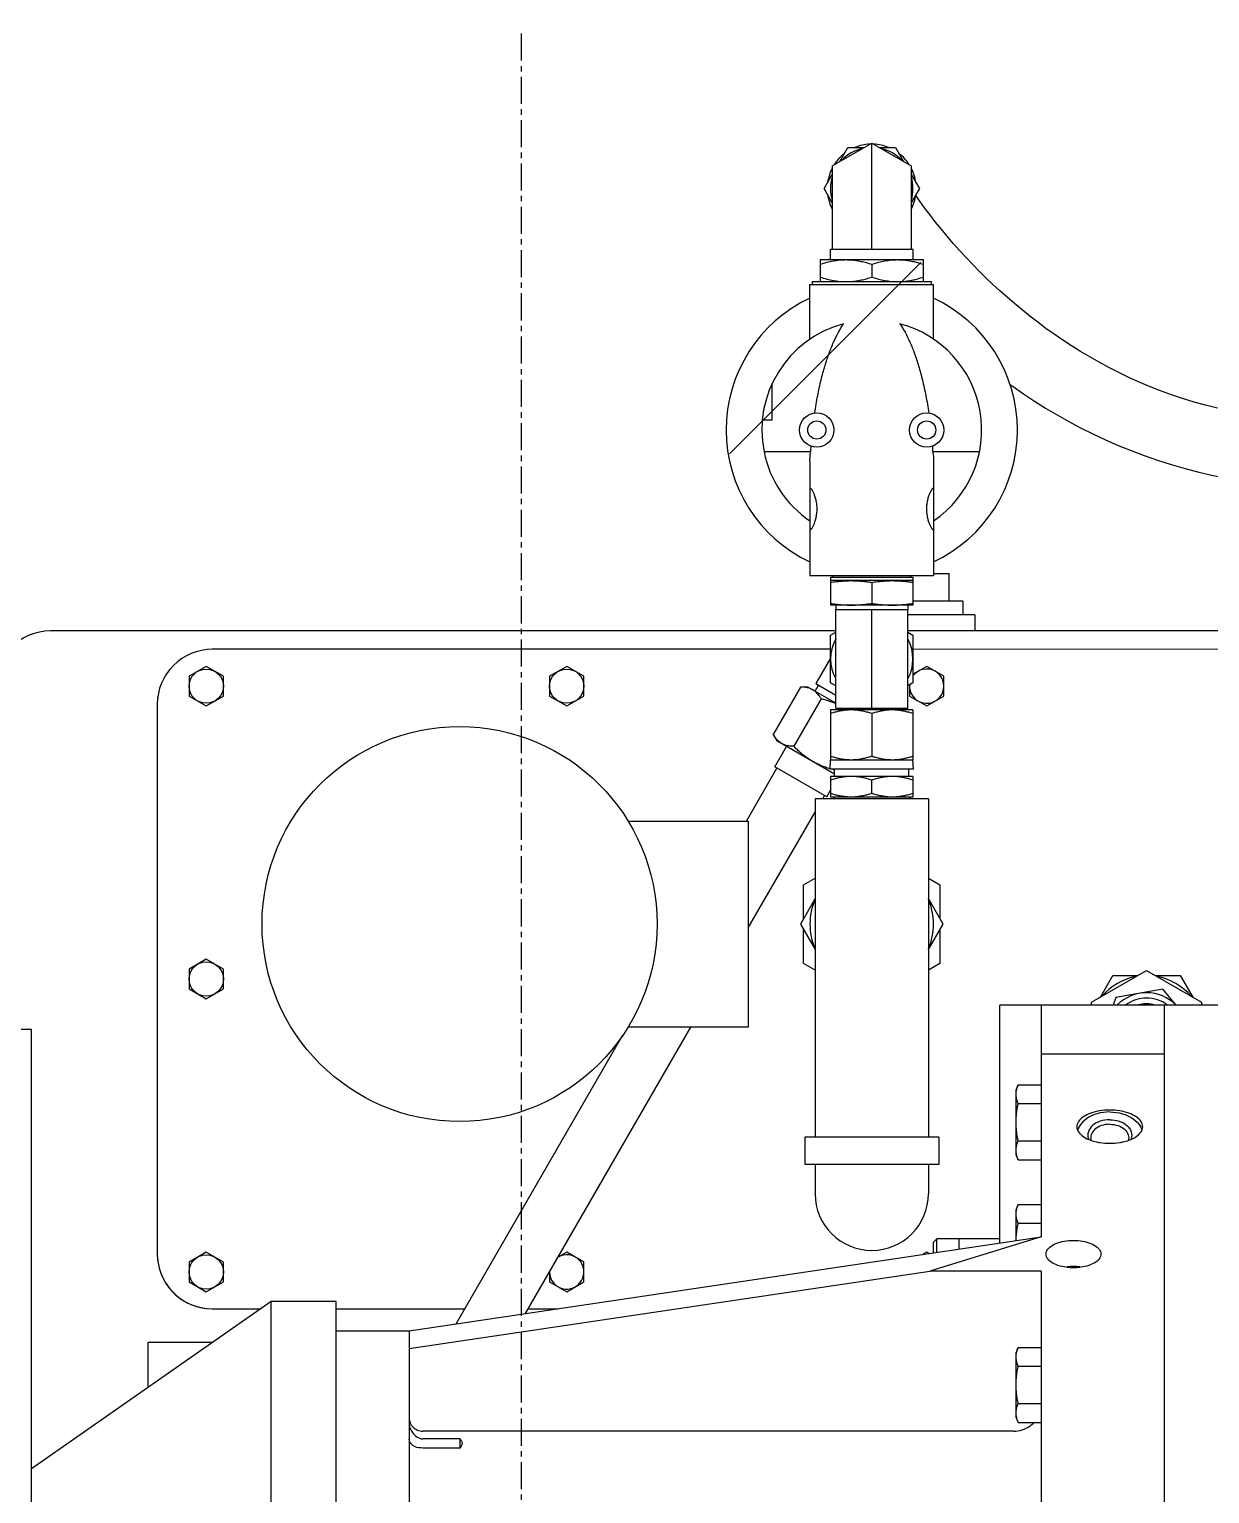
# Model space of a CAD drawing. Extents: x 0 to 160756, y 0 to 229247.
# Drawn here: x 95025 to 95570, y 88817 to 89494 of the extents above; entities that cross this region are included whole.
import ezdxf

# ---------------------------------------------------------------- set-up
doc = ezdxf.new("R2010")
doc.units = 0
doc.header["$LTSCALE"] = 10
doc.linetypes.add('XCM7Q30CDA-200K$0$xCUP-L40-M03-HVAC-EQ$0$xCUP-L40-M03-HVAC-EQ$0$XCUP-L40-HVAC-EQ$0$CENTER', pattern=[2, 1.25, -0.25, 0.25, -0.25])
doc.layers.add('XCM7Q30CDA-200K$0$xCUP-L40-M03-HVAC-EQ$0$xCUP-L40-M03-HVAC-EQ$0$XCUP-L40-HVAC-EQ$0$XCUP-L40-HVAC-機房EQ$0$U-CDA-EQ', color=3, linetype='Continuous', lineweight=25)

# ---------------------------------------------------------------- blocks, each defined once
blk = doc.blocks.new('XCM7Q30CDA-200K$0$xCUP-L40-M03-HVAC-EQ$0$xCUP-L40-M03-HVAC-EQ$0$XCUP-L40-HVAC-EQ$0$C700')
at = {"linetype": 'Continuous'}
for p, q in [((525.54, 353.13), (525.54, 378.52)), ((-525.54, 353.13), (525.54, 353.13)), ((399.87, 242.43), (322.43, 353.13)), ((709.59, -18.29), (709.59, 344.48)), ((360.05, 299.36), (380.83, 299.36)), ((380.83, 269.65), (380.83, 299.36)), ((675.74, 295.1), (421.85, 295.1)), ((408.88, 280.43), (404.3, 272.5)), ((418.04, 280.43), (408.88, 280.43)), ((422.61, 272.5), (418.04, 280.43)), ((544.2, 280.43), (539.62, 272.5)), ((553.36, 280.43), (544.2, 280.43)), ((557.94, 272.5), (553.36, 280.43)), ((679.52, 280.43), (674.95, 272.5)), ((688.68, 280.43), (679.52, 280.43)), ((693.26, 272.5), (688.68, 280.43)), ((404.3, 272.5), (408.88, 264.57)), ((418.04, 264.57), (422.61, 272.5)), ((539.62, 272.5), (544.2, 264.57)), ((553.36, 264.57), (557.94, 272.5)), ((674.95, 272.5), (679.52, 264.57)), ((688.68, 264.57), (693.26, 272.5)), ((396.46, 269.72), (396.46, 247.31)), ((408.88, 264.57), (418.04, 264.57)), ((544.2, 264.57), (553.36, 264.57)), ((679.52, 264.57), (688.68, 264.57)), ((701.12, -15.91), (701.12, 269.71)), ((286.1, 242.43), (399.84, 242.43)), ((399.87, 212.47), (399.87, 242.43)), ((-399.87, 212.47), (399.87, 212.47)), ((130.19, 212.47), (386.25, 212.47)), ((386.25, 212.47), (386.25, 178.76)), ((396.46, 212.47), (396.46, 153.05)), ((386.25, 178.76), (130.19, 178.76)), ((378.03, 178.76), (413.79, -61.83)), ((386.25, 178.76), (429.64, -113.21)), ((332.11, 155.35), (332.11, 172.41)), ((336.32, 155.35), (336.32, 172.41)), ((339.9, -100.52), (339.9, 172.41)), ((389.47, 157.09), (522.72, 80.16)), ((336.32, 155.35), (332.11, 155.35)), ((394.23, 125.02), (526.57, 48.62)), ((396.46, 123.74), (396.46, 110.05)), ((408.88, 113.88), (404.3, 105.95)), ((413.46, 113.88), (408.88, 113.88)), ((422.61, 105.95), (420.33, 109.92)), ((679.52, 113.88), (674.95, 105.95)), ((688.68, 113.88), (679.52, 113.88)), ((693.26, 105.95), (688.68, 113.88)), ((404.3, 105.95), (408.88, 98.03)), ((418.04, 98.03), (422.61, 105.95)), ((674.95, 105.95), (679.52, 98.03)), ((688.68, 98.03), (693.26, 105.95)), ((408.88, 98.03), (418.04, 98.03)), ((679.52, 98.03), (688.68, 98.03)), ((526.57, 22.17), (526.57, 77.66)), ((621.78, 77.66), (621.78, 22.17)), ((879.81, -57.64), (791.42, 30.74)), ((621.78, 22.17), (526.57, 22.17)), ((572.37, 22.17), (625.96, -8.77)), ((621.78, 22.97), (646.25, 8.84)), ((792.3, -6.79), (792.3, 14.8)), ((807.21, 15.61), (807.21, 11.07)), ((632.99, -14.14), (646.82, 9.83)), ((643.45, -17.8), (658.86, 8.89)), ((646.82, 9.83), (656.26, 4.38)), ((661.81, 10.59), (658.86, 8.89)), ((683.71, -2.06), (661.81, 10.59)), ((807.21, 11.07), (823.92, 11.07)), ((678.21, -11.58), (656.31, 1.07)), ((475.79, -3.99), (463.09, -3.99)), ((463.09, -65.9), (463.09, -3.99)), ((475.79, -65.9), (475.79, -3.99)), ((552.93, -8.77), (555.99, -3.47)), ((555.99, -3.47), (571.57, -3.47)), ((574.17, -1.97), (562.39, -8.77)), ((585.94, -8.77), (574.17, -1.97)), ((576.77, -3.47), (592.34, -3.47)), ((592.34, -3.47), (595.4, -8.77)), ((676.3, -18.29), (683.71, -5.46)), ((683.71, -5.46), (683.71, -2.06)), ((735.17, -6.39), (735.17, -63.51)), ((788.21, -6.39), (735.17, -6.39)), ((756.43, -6.39), (756.43, -6.64)), ((775.48, -6.39), (775.48, -6.64)), ((844.43, -6.39), (869.73, -6.39)), ((844.43, -6.39), (869.73, -6.39)), ((869.73, -6.39), (869.73, -63.51)), ((463.09, -8.77), (449.6, -8.77)), ((632.09, -8.77), (475.79, -8.77)), ((632.09, -61.13), (632.09, -8.77)), ((632.09, -12.3), (633.56, -13.15)), ((685.26, -9.11), (679.96, -18.29)), ((681.76, -8.83), (684.51, -10.42)), ((682.43, -7.67), (682.51, -7.52)), ((682.51, -7.52), (682.6, -7.35)), ((697.04, -15.91), (685.26, -9.11)), ((871, -7.46), (869.73, -7.46)), ((871, -7.46), (871, -62.43)), ((881.16, -11.15), (871, -11.15)), ((881.16, -11.15), (881.16, -58.75)), ((907.49, -16.7), (913.97, -12.96)), ((913.97, -12.96), (920.44, -16.7)), ((632.85, -53.99), (632.85, -15.91)), ((642.37, -15.91), (632.85, -15.91)), ((632.99, -14.14), (636.05, -15.91)), ((642.37, -53.99), (642.37, -15.91)), ((642.37, -17.8), (645.71, -17.8)), ((645.71, -54.23), (645.71, -15.66)), ((645.71, -15.66), (649.98, -15.91)), ((649.98, -53.99), (649.98, -15.91)), ((673.11, -15.91), (649.98, -15.91)), ((673.11, -53.99), (673.11, -15.91)), ((673.88, -19.8), (673.11, -19.8)), ((673.88, -18.29), (673.88, -51.61)), ((673.88, -18.29), (719.52, -18.29)), ((684.33, -18.29), (685.71, -15.91)), ((685.71, -15.91), (707.69, -15.91)), ((696.7, -15.71), (696.36, -15.91)), ((707.69, -15.91), (709.07, -18.29)), ((719.52, -18.29), (719.52, -51.61)), ((721.55, -18.29), (719.52, -18.29)), ((721.55, -53.99), (721.55, -15.91)), ((734.41, -15.91), (721.55, -15.91)), ((732.85, -53.99), (732.85, -15.91)), ((734.41, -15.91), (734.41, -53.99)), ((881.16, -15.82), (885.78, -15.82)), ((885.78, -54.08), (885.78, -15.82)), ((924.5, -16.7), (885.78, -16.7)), ((924.5, -16.7), (935.04, -34.95)), ((926.53, -20.21), (933.01, -23.95)), ((933.01, -23.95), (933.01, -31.43)), ((634.55, -34.95), (640.67, -34.95)), ((671.41, -34.95), (651.69, -34.95)), ((673.88, -34.95), (719.52, -34.95)), ((732.06, -34.95), (722.34, -34.95)), ((879.03, -34.95), (873.13, -34.95)), ((885.78, -34.95), (935.04, -34.95)), ((935.04, -34.95), (924.5, -53.2)), ((933.01, -38.46), (933.01, -45.94)), ((933.01, -45.94), (926.53, -49.68)), ((642.37, -53.99), (632.85, -53.99)), ((642.37, -52.09), (645.71, -52.09)), ((645.71, -54.23), (649.98, -53.99)), ((673.11, -53.99), (649.98, -53.99)), ((673.88, -50.09), (673.11, -50.09)), ((673.88, -51.61), (719.52, -51.61)), ((679.52, -52.41), (674.95, -60.34)), ((684.8, -52.41), (679.52, -52.41)), ((685.71, -53.99), (684.33, -51.61)), ((707.69, -53.99), (685.71, -53.99)), ((693.26, -60.34), (689.59, -53.99)), ((696.36, -53.99), (696.7, -54.19)), ((696.7, -54.19), (697.04, -53.99)), ((701.11, -303.11), (701.12, -53.99)), ((709.07, -51.61), (707.69, -53.99)), ((709.59, -303.11), (709.59, -51.61)), ((717.09, -82.55), (717.09, -51.61)), ((721.55, -51.61), (719.52, -51.61)), ((734.41, -53.99), (721.55, -53.99)), ((723.43, -77.04), (723.43, -53.99)), ((881.16, -54.08), (885.78, -54.08)), ((924.5, -53.2), (885.78, -53.2)), ((913.97, -56.93), (907.49, -53.2)), ((920.44, -53.2), (913.97, -56.93)), ((422.61, -60.34), (421.49, -58.4)), ((421.95, -61.49), (422.61, -60.34)), ((674.95, -60.34), (679.52, -68.27)), ((688.68, -68.27), (693.26, -60.34)), ((881.16, -58.75), (871, -58.75)), ((429.64, -113.21), (413.79, -61.83)), ((413.79, -113.21), (413.79, -61.83)), ((422.25, -63.46), (427.26, -63.46)), ((422.47, -64.99), (428.78, -64.99)), ((428.78, -64.99), (427.26, -63.46)), ((428.78, -75.4), (428.78, -64.99)), ((463.09, -61.13), (449.6, -61.13)), ((475.79, -65.9), (463.09, -65.9)), ((632.09, -61.13), (475.79, -61.13)), ((555.99, -66.43), (552.93, -61.13)), ((571.57, -66.43), (555.99, -66.43)), ((562.39, -61.13), (574.17, -67.93)), ((574.17, -67.93), (585.94, -61.13)), ((592.34, -66.43), (576.77, -66.43)), ((595.4, -61.13), (592.34, -66.43)), ((788.21, -63.51), (735.17, -63.51)), ((736.13, -63.51), (736.13, -70.63)), ((756.43, -63.25), (756.43, -63.51)), ((775.48, -63.25), (775.48, -63.51)), ((792.3, -84.7), (792.3, -63.1)), ((844.43, -63.51), (869.73, -63.51)), ((871, -62.43), (869.73, -62.43)), ((679.52, -68.27), (688.68, -68.27)), ((723.43, -70.63), (736.13, -70.63)), ((424.02, -75.4), (428.76, -75.4)), ((424.02, -75.4), (428.78, -75.4)), ((428.76, -94.17), (428.76, -75.4)), ((723.43, -77.04), (717.09, -77.04)), ((717.09, -82.55), (709.59, -82.55)), ((426.81, -94.17), (536.79, -94.17)), ((536.79, -220.76), (536.79, -94.18)), ((343.97, -102.58), (346.29, -101.61)), ((343.97, -102.58), (343.97, -113.21)), ((346.29, -101.61), (376.27, -101.61)), ((352.62, -102.58), (352.62, -113.21)), ((369.94, -102.58), (369.94, -113.21)), ((378.59, -102.58), (376.27, -101.61)), ((378.59, -102.58), (378.59, -113.21)), ((427.92, -101.61), (442.28, -101.61)), ((435.95, -102.58), (435.95, -113.21)), ((444.6, -102.58), (442.28, -101.61)), ((444.6, -102.58), (444.6, -113.21)), ((465.33, -102.58), (467.64, -101.61)), ((465.33, -102.58), (465.33, -113.21)), ((467.64, -101.61), (497.63, -101.61)), ((473.98, -102.58), (473.98, -113.21)), ((491.29, -102.58), (491.29, -113.21)), ((499.95, -102.58), (497.63, -101.61)), ((499.95, -102.58), (499.95, -113.21)), ((413.79, -113.21), (183.04, -113.21)), ((536.79, -113.21), (429.64, -113.21)), ((514.3, -113.21), (514.3, -170.18)), ((536.79, -136.5), (538.05, -136.5)), ((538.05, -136.5), (552.71, -161.89)), ((540.39, -140.56), (550.37, -146.32)), ((540.23, -147.76), (536.79, -146.5)), ((544.05, -169.41), (540.23, -147.76)), ((550.37, -146.32), (550.37, -157.84)), ((552.71, -161.89), (538.05, -187.28)), ((550.37, -165.94), (550.37, -177.46)), ((-558.58, -170.18), (536.79, -170.18)), ((536.79, -175.5), (544.05, -169.41)), ((550.37, -177.46), (540.39, -183.22)), ((538.05, -187.28), (536.79, -187.28))]:
    blk.add_line(p, q, dxfattribs=at)
at = {"linetype": 'XCM7Q30CDA-200K$0$xCUP-L40-M03-HVAC-EQ$0$xCUP-L40-M03-HVAC-EQ$0$XCUP-L40-HVAC-EQ$0$CENTER'}
blk.add_line((-866.88, 126.86), (987.59, 126.86), dxfattribs=at)
at = {"linetype": 'Continuous'}
for points in [[(812.54, -194.64), (813.9, -189.19), (815.39, -183.82), (817.01, -178.54), (818.75, -173.37), (820.6, -168.29), (822.56, -163.32), (824.62, -158.44), (826.77, -153.67), (829.01, -149.01), (831.34, -144.45), (833.73, -140), (836.2, -135.65), (838.73, -131.41), (841.32, -127.27), (843.97, -123.22), (846.67, -119.27), (849.41, -115.42), (852.21, -111.66), (855.04, -107.98), (857.92, -104.4), (860.83, -100.9), (863.77, -97.49), (866.73, -94.17), (869.74, -90.9), (872.79, -87.71), (875.86, -84.6), (879, -81.52), (882.19, -78.49), (885.41, -75.53), (888.69, -72.61), (892.03, -69.73), (895.37, -66.94), (898.69, -64.27), (901.96, -61.72), (905.13, -59.33), (908.11, -57.15), (910.78, -55.26)], [(823.52, -98.83), (822.52, -100.21), (819.13, -105.1), (815.82, -110.12), (812.59, -115.26), (809.45, -120.53), (806.41, -125.93), (803.47, -131.45), (800.64, -137.09), (797.93, -142.86), (795.36, -148.73), (792.91, -154.72), (790.62, -160.81), (788.47, -167), (786.48, -173.29), (784.65, -179.67), (782.99, -186.11), (781.51, -192.61), (780.2, -199.17), (779.08, -205.75), (778.15, -212.33), (777.39, -218.92), (776.82, -225.48)]]:
    blk.add_lwpolyline(points, dxfattribs=at)
for centre, radius in [((413.46, 272.5), 7.93), ((548.78, 272.5), 7.93), ((684.1, 272.5), 7.93), ((574.18, 155.46), 91.24), ((684.1, 105.95), 7.93), ((802.45, -9.56), 7.93), ((802.45, -9.56), 4.21), ((802.45, -60.34), 7.93), ((802.45, -60.34), 4.21)]:
    blk.add_circle(centre, radius, dxfattribs=at)
for centre, radius, start, end in [((684.6, 344.48), 24.99, 0, 90), ((421.84, 269.71), 25.39, 94.0667, 180), ((421.85, 269.72), 25.39, 89.99893, 179.99893), ((675.72, 269.71), 25.39, 81.37884, 90), ((675.74, 269.71), 25.39, 359.99893, 89.99893), ((413.46, 105.95), 7.93, 90, 30), ((802.45, -34.95), 67.28, 25.12081, 154.87919), ((802.45, -34.95), 50.78, 101.53696, 145.77113), ((802.45, -34.95), 50.78, 14.8296, 101.53696), ((574.17, -34.95), 28.56, 66.47376, 113.52624), ((449.6, -34.95), 26.18, 90, 270), ((631.34, -18.27), 1.51, 0, 60.3394), ((696.7, -34.95), 19.04, 61.06818, 118.93182), ((735.63, -18.25), 1.52, 107.45959, 143.1301), ((913.97, -34.95), 20.56, 97.85637, 117.43833), ((913.97, -34.95), 19.04, 73.45356, 106.54644), ((913.97, -34.95), 20.56, 62.56167, 82.14363), ((913.97, -34.95), 20.56, 37.85283, 57.43818), ((913.97, -34.95), 19.04, 13.45356, 46.54644), ((913.97, -34.95), 20.56, 2.56387, 22.14436), ((913.97, -34.95), 19.04, 313.45356, 346.54644), ((913.97, -34.95), 20.56, 337.85564, 357.43613), ((631.34, -51.62), 1.51, 299.6606, 0), ((684.1, -60.34), 7.93, 84.83599, 53.25218), ((696.7, -34.95), 19.04, 241.06818, 298.93182), ((735.63, -51.64), 1.52, 216.8699, 252.54041), ((802.45, -34.95), 50.78, 214.22887, 345.1704), ((913.97, -34.95), 20.56, 242.56167, 262.14363), ((913.97, -34.95), 19.04, 253.45356, 286.54644), ((913.97, -34.95), 20.56, 277.85637, 297.43833), ((913.97, -34.95), 20.56, 302.56182, 322.14717), ((574.17, -34.95), 28.56, 246.47376, 293.52624), ((802.45, -34.95), 67.28, 205.12081, 334.87919), ((523.39, -161.89), 26.98, 10.2524, 49.7476), ((523.39, -161.89), 19.04, 314.7512, 45.2488), ((523.39, -161.89), 16.56, 324.11765, 35.96092), ((523.39, -161.89), 13.96, 343.67889, 16.23267), ((523.39, -161.89), 26.98, 310.2524, 349.7476)]:
    blk.add_arc(centre, radius, start, end, dxfattribs=at)
for points, knots in [([(332.11, 172.41), (332.11, 173.62), (332.07, 176.44), (334.78, 178.76), (336.33, 178.76)], [0, 0, 0, 0, 3.62203, 8.253292, 8.253292, 8.253292, 8.253292]), ([(343.68, 178.76), (342.88, 178.76), (341.29, 178.45), (339.03, 177.27), (337.79, 176.01), (337.27, 175.24)], [0, 0, 0, 0, 2.397126, 4.756465, 7.561126, 7.561126, 7.561126, 7.561126]), ([(342.3, 177.44), (342.09, 177.27), (341.28, 176.54), (340.21, 174.89), (339.9, 173.23), (339.9, 172.41)], [0, 0, 0, 0, 0.812379, 3.266753, 5.732537, 5.732537, 5.732537, 5.732537]), ([(346.05, 178.76), (345.25, 178.76), (343.89, 178.48), (342.72, 177.78), (342.3, 177.44)], [0, 0, 0, 0, 2.407369, 4.034182, 4.034182, 4.034182, 4.034182]), ([(336.32, 155.35), (335.75, 154.82), (334.57, 154), (333.33, 154.49), (332.94, 154.73)], [0, 0, 0, 0, 2.317984, 3.691477, 3.691477, 3.691477, 3.691477]), ([(657.58, 6.68), (657.76, 6.99), (658.17, 7.6), (658.9, 8.43), (659.75, 9.2), (660.72, 9.93), (661.43, 10.37), (661.81, 10.59)], [0, 0, 0, 0, 1.080528, 2.179259, 3.316716, 4.517878, 5.819269, 5.819269, 5.819269, 5.819269]), ([(649.34, -7.6), (649.7, -6.98), (650.47, -5.74), (651.75, -3.96), (653.14, -2.24), (654.66, -0.56), (655.74, 0.52), (656.31, 1.07)], [0, 0, 0, 0, 2.17789, 4.360619, 6.562486, 8.81217, 11.160526, 11.160526, 11.160526, 11.160526]), ([(656.31, 1.07), (656.31, 1.5), (656.34, 2.34), (656.48, 3.54), (656.72, 4.66), (657.08, 5.71), (657.4, 6.37), (657.58, 6.68)], [0, 0, 0, 0, 1.30143, 2.502891, 3.640363, 4.73897, 5.81927, 5.81927, 5.81927, 5.81927]), ([(682.6, -7.35), (682.71, -7.14), (682.97, -6.59), (683.29, -5.65), (683.54, -4.53), (683.68, -3.33), (683.71, -2.49), (683.71, -2.06)], [0, 0, 0, 0, 0.721583, 1.820314, 2.957771, 4.158933, 5.460325, 5.460325, 5.460325, 5.460325]), ([(756.43, -6.64), (756.43, -6.79), (756.64, -6.99), (756.82, -7.13), (756.88, -7.18)], [0, 0, 0, 0, 0.4566956, 0.7096273, 0.7096273, 0.7096273, 0.7096273]), ([(775.02, -7.18), (775.09, -7.13), (775.27, -6.99), (775.48, -6.79), (775.48, -6.64)], [0, 0, 0, 0, 0.2532646, 0.7105558, 0.7105558, 0.7105558, 0.7105558]), ([(788.21, -6.39), (788.7, -6.39), (789.66, -6.41), (791.02, -6.54), (791.89, -6.7), (792.3, -6.79)], [0, 0, 0, 0, 1.488058, 2.856407, 4.115605, 4.115605, 4.115605, 4.115605]), ([(645.94, -15.68), (646.15, -14.96), (646.6, -13.55), (647.39, -11.49), (648.3, -9.51), (648.98, -8.23), (649.34, -7.6)], [0, 0, 0, 0, 2.238117, 4.43714, 6.611469, 8.778022, 8.778022, 8.778022, 8.778022]), ([(676.01, -18.29), (676.04, -18.2), (676.37, -17.45), (676.93, -15.98), (677.62, -13.82), (678.02, -12.34), (678.21, -11.58)], [0, 0, 0, 0, 0.26749, 2.469357, 4.719041, 7.067397, 7.067397, 7.067397, 7.067397]), ([(678.21, -11.58), (678.58, -11.36), (679.29, -10.92), (680.27, -10.19), (681.12, -9.42), (681.84, -8.58), (682.25, -7.98), (682.43, -7.67)], [0, 0, 0, 0, 1.30143, 2.502891, 3.640363, 4.73897, 5.81927, 5.81927, 5.81927, 5.81927]), ([(756.88, -7.18), (757.06, -7.31), (757.6, -7.66), (758.65, -8.19), (760.12, -8.76), (761.89, -9.26), (763.87, -9.6), (765.95, -9.73), (768.04, -9.61), (770.02, -9.26), (771.78, -8.76), (773.25, -8.19), (774.31, -7.66), (774.85, -7.31), (775.02, -7.18)], [0, 0, 0, 0, 0.652769, 1.939406, 3.512756, 5.379188, 7.431598, 9.530261, 11.631011, 13.686314, 15.552341, 17.125685, 18.415476, 19.069268, 19.069268, 19.069268, 19.069268]), ([(792.3, -6.79), (792.74, -6.82), (793.63, -6.87), (794.51, -6.93), (794.95, -6.96)], [0, 0, 0, 0, 1.339588, 2.663248, 2.663248, 2.663248, 2.663248]), ([(810.33, -8.62), (813.01, -9.01), (818.11, -9.87), (825.35, -11.44), (831.87, -13.2), (837.71, -15.12), (842.91, -17.19), (847.49, -19.42), (850.27, -21.09), (851.54, -21.95)], [0, 0, 0, 0, 8.122181, 15.509971, 22.235454, 28.361475, 33.941887, 39.019607, 43.628905, 43.628905, 43.628905, 43.628905]), ([(873.13, -11.15), (872.79, -12.17), (872.18, -14.17), (871.51, -17.17), (871.09, -20.11), (871, -22.07), (871, -23.05)], [0, 0, 0, 0, 3.224968, 6.266086, 9.218657, 12.139696, 12.139696, 12.139696, 12.139696]), ([(879.03, -11.15), (879.37, -12.17), (879.97, -14.17), (880.65, -17.17), (881.06, -20.11), (881.16, -22.07), (881.16, -23.05)], [0, 0, 0, 0, 3.224968, 6.266086, 9.218657, 12.139696, 12.139696, 12.139696, 12.139696]), ([(632.85, -25.43), (632.85, -24.8), (632.89, -23.55), (633.11, -21.67), (633.45, -19.78), (633.93, -17.85), (634.33, -16.56), (634.55, -15.91)], [0, 0, 0, 0, 1.870087, 3.75195, 5.663912, 7.636209, 9.712709, 9.712709, 9.712709, 9.712709]), ([(642.37, -25.43), (642.37, -24.8), (642.32, -23.55), (642.11, -21.67), (641.76, -19.78), (641.28, -17.85), (640.89, -16.56), (640.67, -15.91)], [0, 0, 0, 0, 1.870087, 3.75195, 5.663912, 7.636209, 9.712709, 9.712709, 9.712709, 9.712709]), ([(649.98, -25.43), (649.98, -24.8), (650.03, -23.55), (650.24, -21.67), (650.59, -19.78), (651.07, -17.85), (651.47, -16.56), (651.69, -15.91)], [0, 0, 0, 0, 1.870087, 3.75195, 5.663912, 7.636209, 9.712709, 9.712709, 9.712709, 9.712709]), ([(673.11, -25.43), (673.11, -24.8), (673.07, -23.55), (672.85, -21.67), (672.51, -19.78), (672.03, -17.85), (671.63, -16.56), (671.41, -15.91)], [0, 0, 0, 0, 1.870087, 3.75195, 5.663912, 7.636209, 9.712709, 9.712709, 9.712709, 9.712709]), ([(722.34, -15.91), (722.22, -16.71), (722, -18.31), (721.74, -20.69), (721.59, -23.06), (721.55, -24.64), (721.55, -25.43)], [0, 0, 0, 0, 2.446877, 4.826938, 7.192205, 9.56241, 9.56241, 9.56241, 9.56241]), ([(732.06, -15.91), (732.18, -16.71), (732.41, -18.31), (732.66, -20.69), (732.81, -23.06), (732.85, -24.64), (732.85, -25.43)], [0, 0, 0, 0, 2.446877, 4.826938, 7.192205, 9.56241, 9.56241, 9.56241, 9.56241]), ([(634.55, -34.95), (634.33, -34.29), (633.93, -33), (633.45, -31.07), (633.11, -29.18), (632.89, -27.3), (632.85, -26.05), (632.85, -25.43)], [0, 0, 0, 0, 2.076433, 4.049217, 5.961261, 7.84294, 9.712709, 9.712709, 9.712709, 9.712709]), ([(640.67, -34.95), (640.89, -34.29), (641.28, -33), (641.76, -31.07), (642.11, -29.18), (642.32, -27.3), (642.37, -26.05), (642.37, -25.43)], [0, 0, 0, 0, 2.076433, 4.049217, 5.961261, 7.84294, 9.712709, 9.712709, 9.712709, 9.712709]), ([(651.69, -34.95), (651.47, -34.29), (651.07, -33), (650.59, -31.07), (650.24, -29.18), (650.03, -27.3), (649.98, -26.05), (649.98, -25.43)], [0, 0, 0, 0, 2.076433, 4.049217, 5.961261, 7.84294, 9.712709, 9.712709, 9.712709, 9.712709]), ([(671.41, -34.95), (671.63, -34.29), (672.03, -33), (672.51, -31.07), (672.85, -29.18), (673.07, -27.3), (673.11, -26.05), (673.11, -25.43)], [0, 0, 0, 0, 2.076433, 4.049217, 5.961261, 7.84294, 9.712709, 9.712709, 9.712709, 9.712709]), ([(721.55, -25.43), (721.55, -26.06), (721.58, -27.32), (721.68, -29.21), (721.84, -31.11), (722.06, -33.02), (722.24, -34.3), (722.34, -34.95)], [0, 0, 0, 0, 1.896918, 3.789296, 5.683845, 7.599731, 9.562624, 9.562624, 9.562624, 9.562624]), ([(732.85, -25.43), (732.85, -26.06), (732.83, -27.32), (732.73, -29.21), (732.56, -31.11), (732.34, -33.02), (732.16, -34.3), (732.06, -34.95)], [0, 0, 0, 0, 1.896918, 3.789296, 5.683845, 7.599731, 9.562624, 9.562624, 9.562624, 9.562624]), ([(871, -23.05), (871, -23.83), (871.06, -25.39), (871.32, -27.73), (871.76, -30.1), (872.36, -32.51), (872.85, -34.13), (873.13, -34.95)], [0, 0, 0, 0, 2.335994, 4.686279, 7.076086, 9.545471, 12.140886, 12.140886, 12.140886, 12.140886]), ([(881.16, -23.05), (881.16, -23.83), (881.1, -25.39), (880.83, -27.73), (880.4, -30.1), (879.8, -32.51), (879.3, -34.13), (879.03, -34.95)], [0, 0, 0, 0, 2.335994, 4.686279, 7.076086, 9.545471, 12.140886, 12.140886, 12.140886, 12.140886]), ([(632.85, -44.47), (632.85, -43.84), (632.89, -42.59), (633.11, -40.72), (633.45, -38.82), (633.93, -36.89), (634.33, -35.6), (634.55, -34.95)], [0, 0, 0, 0, 1.870087, 3.75195, 5.663912, 7.636209, 9.712709, 9.712709, 9.712709, 9.712709]), ([(642.37, -44.47), (642.37, -43.84), (642.32, -42.59), (642.11, -40.72), (641.76, -38.82), (641.28, -36.89), (640.89, -35.6), (640.67, -34.95)], [0, 0, 0, 0, 1.870087, 3.75195, 5.663912, 7.636209, 9.712709, 9.712709, 9.712709, 9.712709]), ([(649.98, -44.47), (649.98, -43.84), (650.03, -42.59), (650.24, -40.72), (650.59, -38.82), (651.07, -36.89), (651.47, -35.6), (651.69, -34.95)], [0, 0, 0, 0, 1.870087, 3.75195, 5.663912, 7.636209, 9.712709, 9.712709, 9.712709, 9.712709]), ([(673.11, -44.47), (673.11, -43.84), (673.07, -42.59), (672.85, -40.72), (672.51, -38.82), (672.03, -36.89), (671.63, -35.6), (671.41, -34.95)], [0, 0, 0, 0, 1.870087, 3.75195, 5.663912, 7.636209, 9.712709, 9.712709, 9.712709, 9.712709]), ([(722.34, -34.95), (722.22, -35.75), (722, -37.35), (721.74, -39.73), (721.59, -42.1), (721.55, -43.68), (721.55, -44.47)], [0, 0, 0, 0, 2.446877, 4.826938, 7.192205, 9.56241, 9.56241, 9.56241, 9.56241]), ([(732.06, -34.95), (732.18, -35.75), (732.41, -37.35), (732.66, -39.73), (732.81, -42.1), (732.85, -43.68), (732.85, -44.47)], [0, 0, 0, 0, 2.446877, 4.826938, 7.192205, 9.56241, 9.56241, 9.56241, 9.56241]), ([(873.13, -34.95), (872.79, -35.97), (872.18, -37.97), (871.51, -40.97), (871.09, -43.92), (871, -45.87), (871, -46.85)], [0, 0, 0, 0, 3.224968, 6.266086, 9.218657, 12.139696, 12.139696, 12.139696, 12.139696]), ([(879.03, -34.95), (879.37, -35.97), (879.97, -37.97), (880.65, -40.97), (881.06, -43.92), (881.16, -45.87), (881.16, -46.85)], [0, 0, 0, 0, 3.224968, 6.266086, 9.218657, 12.139696, 12.139696, 12.139696, 12.139696]), ([(634.55, -53.99), (634.33, -53.33), (633.93, -52.04), (633.45, -50.11), (633.11, -48.22), (632.89, -46.34), (632.85, -45.09), (632.85, -44.47)], [0, 0, 0, 0, 2.076433, 4.049217, 5.961261, 7.84294, 9.712709, 9.712709, 9.712709, 9.712709]), ([(640.67, -53.99), (640.89, -53.33), (641.28, -52.04), (641.76, -50.11), (642.11, -48.22), (642.32, -46.34), (642.37, -45.09), (642.37, -44.47)], [0, 0, 0, 0, 2.076433, 4.049217, 5.961261, 7.84294, 9.712709, 9.712709, 9.712709, 9.712709]), ([(651.69, -53.99), (651.47, -53.33), (651.07, -52.04), (650.59, -50.11), (650.24, -48.22), (650.03, -46.34), (649.98, -45.09), (649.98, -44.47)], [0, 0, 0, 0, 2.076433, 4.049217, 5.961261, 7.84294, 9.712709, 9.712709, 9.712709, 9.712709]), ([(671.41, -53.99), (671.63, -53.33), (672.03, -52.04), (672.51, -50.11), (672.85, -48.22), (673.07, -46.34), (673.11, -45.09), (673.11, -44.47)], [0, 0, 0, 0, 2.076433, 4.049217, 5.961261, 7.84294, 9.712709, 9.712709, 9.712709, 9.712709]), ([(721.55, -44.47), (721.55, -45.1), (721.58, -46.36), (721.68, -48.26), (721.84, -50.15), (722.06, -52.06), (722.24, -53.34), (722.34, -53.99)], [0, 0, 0, 0, 1.896918, 3.789296, 5.683845, 7.599731, 9.562624, 9.562624, 9.562624, 9.562624]), ([(732.85, -44.47), (732.85, -45.1), (732.83, -46.36), (732.73, -48.26), (732.56, -50.15), (732.34, -52.06), (732.16, -53.34), (732.06, -53.99)], [0, 0, 0, 0, 1.896918, 3.789296, 5.683845, 7.599731, 9.562624, 9.562624, 9.562624, 9.562624]), ([(871, -46.85), (871, -47.63), (871.06, -49.19), (871.32, -51.54), (871.76, -53.9), (872.36, -56.31), (872.85, -57.93), (873.13, -58.75)], [0, 0, 0, 0, 2.335994, 4.686279, 7.076086, 9.545471, 12.140886, 12.140886, 12.140886, 12.140886]), ([(881.16, -46.85), (881.16, -47.63), (881.1, -49.19), (880.83, -51.54), (880.4, -53.9), (879.8, -56.31), (879.3, -57.93), (879.03, -58.75)], [0, 0, 0, 0, 2.335994, 4.686279, 7.076086, 9.545471, 12.140886, 12.140886, 12.140886, 12.140886]), ([(851.54, -47.94), (850.27, -48.81), (847.49, -50.47), (842.91, -52.7), (837.71, -54.78), (831.87, -56.7), (825.35, -58.45), (818.11, -60.02), (813.01, -60.88), (810.33, -61.27)], [0, 0, 0, 0, 4.608953, 9.687042, 15.267938, 21.394328, 28.119978, 35.507541, 43.628905, 43.628905, 43.628905, 43.628905]), ([(775.02, -62.71), (774.85, -62.58), (774.31, -62.23), (773.25, -61.71), (771.78, -61.13), (770.02, -60.63), (768.04, -60.29), (765.95, -60.17), (763.87, -60.29), (761.89, -60.63), (760.12, -61.14), (758.65, -61.71), (757.6, -62.23), (757.06, -62.58), (756.88, -62.72)], [0, 0, 0, 0, 0.653791, 1.943582, 3.516927, 5.382954, 7.438257, 9.539006, 11.637669, 13.69008, 15.556512, 17.129862, 18.416499, 19.069268, 19.069268, 19.069268, 19.069268]), ([(756.88, -62.72), (756.82, -62.77), (756.64, -62.91), (756.43, -63.1), (756.43, -63.25)], [0, 0, 0, 0, 0.2529316, 0.7096273, 0.7096273, 0.7096273, 0.7096273]), ([(792.3, -63.1), (791.89, -63.2), (791.02, -63.35), (789.66, -63.48), (788.7, -63.51), (788.21, -63.51)], [0, 0, 0, 0, 1.259241, 2.627585, 4.115605, 4.115605, 4.115605, 4.115605]), ([(794.95, -62.93), (794.51, -62.96), (793.63, -63.02), (792.74, -63.08), (792.3, -63.1)], [0, 0, 0, 0, 1.323665, 2.663248, 2.663248, 2.663248, 2.663248]), ([(339.9, -100.52), (339.9, -101.83), (340.3, -104.49), (341.88, -107.69), (343.33, -109.35), (343.97, -109.94)], [0, 0, 0, 0, 3.948686, 7.914239, 10.526624, 10.526624, 10.526624, 10.526624]), ([(343.97, -102.58), (344.08, -102.53), (344.31, -102.44), (344.65, -102.31), (344.99, -102.19), (345.32, -102.08), (345.66, -101.99), (345.99, -101.9), (346.32, -101.83), (346.65, -101.76), (346.98, -101.71), (347.31, -101.67), (347.64, -101.64), (347.97, -101.62), (348.19, -101.61), (348.3, -101.61)], [0, 0, 0, 0, 0.373871, 0.7385, 1.09539, 1.445899, 1.791187, 2.132285, 2.470092, 2.805371, 3.138764, 3.470805, 3.801927, 4.132484, 4.462773, 4.462773, 4.462773, 4.462773]), ([(348.3, -101.61), (348.41, -101.61), (348.63, -101.62), (348.96, -101.64), (349.29, -101.67), (349.62, -101.71), (349.95, -101.76), (350.27, -101.83), (350.6, -101.9), (350.93, -101.99), (351.27, -102.08), (351.6, -102.19), (351.94, -102.31), (352.28, -102.44), (352.51, -102.53), (352.62, -102.58)], [0, 0, 0, 0, 0.330296, 0.66086, 0.991988, 1.324035, 1.657432, 1.992713, 2.330519, 2.671611, 3.016891, 3.367389, 3.724274, 4.088898, 4.462773, 4.462773, 4.462773, 4.462773]), ([(352.62, -102.58), (352.85, -102.53), (353.31, -102.44), (354, -102.31), (354.67, -102.19), (355.34, -102.08), (356, -101.99), (356.66, -101.9), (357.32, -101.83), (357.98, -101.76), (358.64, -101.71), (359.3, -101.67), (359.96, -101.64), (360.62, -101.62), (361.06, -101.61), (361.28, -101.61)], [0, 0, 0, 0, 0.707744, 1.402415, 2.086664, 2.762875, 3.433051, 4.098922, 4.761941, 5.423249, 6.0837, 6.743873, 7.404091, 8.064468, 8.724964, 8.724964, 8.724964, 8.724964]), ([(361.28, -101.61), (361.5, -101.61), (361.94, -101.62), (362.6, -101.64), (363.26, -101.67), (363.92, -101.71), (364.58, -101.76), (365.24, -101.83), (365.9, -101.9), (366.56, -101.99), (367.22, -102.08), (367.89, -102.19), (368.56, -102.31), (369.25, -102.44), (369.71, -102.53), (369.94, -102.58)], [0, 0, 0, 0, 0.66051, 1.3209, 1.981131, 2.641315, 3.301773, 3.963084, 4.626102, 5.291963, 5.96212, 6.638309, 7.322549, 8.017213, 8.724964, 8.724964, 8.724964, 8.724964]), ([(369.94, -102.58), (370.05, -102.53), (370.28, -102.44), (370.62, -102.31), (370.96, -102.19), (371.29, -102.08), (371.63, -101.99), (371.96, -101.9), (372.29, -101.83), (372.62, -101.76), (372.94, -101.71), (373.27, -101.67), (373.6, -101.64), (373.93, -101.62), (374.15, -101.61), (374.26, -101.61)], [0, 0, 0, 0, 0.373871, 0.7385, 1.09539, 1.445899, 1.791187, 2.132285, 2.470092, 2.805371, 3.138764, 3.470805, 3.801927, 4.132484, 4.462773, 4.462773, 4.462773, 4.462773]), ([(374.26, -101.61), (374.37, -101.61), (374.6, -101.62), (374.93, -101.64), (375.26, -101.67), (375.59, -101.71), (375.91, -101.76), (376.24, -101.83), (376.57, -101.9), (376.9, -101.99), (377.24, -102.08), (377.57, -102.19), (377.91, -102.31), (378.25, -102.44), (378.48, -102.53), (378.59, -102.58)], [0, 0, 0, 0, 0.330296, 0.66086, 0.991988, 1.324035, 1.657432, 1.992713, 2.330519, 2.671611, 3.016891, 3.367389, 3.724274, 4.088898, 4.462773, 4.462773, 4.462773, 4.462773]), ([(427.92, -101.62), (427.93, -101.62), (428.16, -101.62), (428.61, -101.64), (429.27, -101.67), (429.93, -101.71), (430.59, -101.76), (431.25, -101.83), (431.91, -101.9), (432.57, -101.99), (433.23, -102.08), (433.9, -102.19), (434.57, -102.31), (435.26, -102.44), (435.72, -102.53), (435.95, -102.58)], [0, 0, 0, 0, 0.035275, 0.695665, 1.355896, 2.01608, 2.676539, 3.33785, 4.000867, 4.666728, 5.336885, 6.013075, 6.697315, 7.391978, 8.099729, 8.099729, 8.099729, 8.099729]), ([(435.95, -102.58), (436.06, -102.53), (436.29, -102.44), (436.63, -102.31), (436.97, -102.19), (437.3, -102.08), (437.64, -101.99), (437.97, -101.9), (438.3, -101.83), (438.63, -101.76), (438.96, -101.71), (439.28, -101.67), (439.61, -101.64), (439.94, -101.62), (440.17, -101.61), (440.28, -101.61)], [0, 0, 0, 0, 0.373871, 0.7385, 1.09539, 1.445899, 1.791187, 2.132285, 2.470092, 2.805371, 3.138764, 3.470805, 3.801927, 4.132484, 4.462773, 4.462773, 4.462773, 4.462773]), ([(440.28, -101.61), (440.39, -101.61), (440.61, -101.62), (440.94, -101.64), (441.27, -101.67), (441.6, -101.71), (441.92, -101.76), (442.25, -101.83), (442.58, -101.9), (442.91, -101.99), (443.25, -102.08), (443.58, -102.19), (443.92, -102.31), (444.26, -102.44), (444.49, -102.53), (444.6, -102.58)], [0, 0, 0, 0, 0.330296, 0.66086, 0.991988, 1.324035, 1.657432, 1.992713, 2.330519, 2.671611, 3.016891, 3.367389, 3.724274, 4.088898, 4.462773, 4.462773, 4.462773, 4.462773]), ([(465.33, -102.58), (465.44, -102.53), (465.67, -102.44), (466.01, -102.31), (466.35, -102.19), (466.68, -102.08), (467.01, -101.99), (467.34, -101.9), (467.67, -101.83), (468, -101.76), (468.33, -101.71), (468.66, -101.67), (468.99, -101.64), (469.32, -101.62), (469.54, -101.61), (469.65, -101.61)], [0, 0, 0, 0, 0.373871, 0.7385, 1.09539, 1.445899, 1.791187, 2.132285, 2.470092, 2.805371, 3.138764, 3.470805, 3.801927, 4.132484, 4.462773, 4.462773, 4.462773, 4.462773]), ([(469.65, -101.61), (469.76, -101.61), (469.98, -101.62), (470.31, -101.64), (470.64, -101.67), (470.97, -101.71), (471.3, -101.76), (471.63, -101.83), (471.96, -101.9), (472.29, -101.99), (472.62, -102.08), (472.96, -102.19), (473.3, -102.31), (473.64, -102.44), (473.87, -102.53), (473.98, -102.58)], [0, 0, 0, 0, 0.330296, 0.66086, 0.991988, 1.324035, 1.657432, 1.992713, 2.330519, 2.671611, 3.016891, 3.367389, 3.724274, 4.088898, 4.462773, 4.462773, 4.462773, 4.462773]), ([(473.98, -102.58), (474.21, -102.53), (474.67, -102.44), (475.35, -102.31), (476.03, -102.19), (476.7, -102.08), (477.36, -101.99), (478.02, -101.9), (478.68, -101.83), (479.34, -101.76), (480, -101.71), (480.66, -101.67), (481.32, -101.64), (481.98, -101.62), (482.42, -101.61), (482.64, -101.61)], [0, 0, 0, 0, 0.707744, 1.402415, 2.086664, 2.762875, 3.433051, 4.098922, 4.761941, 5.423249, 6.0837, 6.743873, 7.404091, 8.064468, 8.724964, 8.724964, 8.724964, 8.724964]), ([(482.64, -101.61), (482.86, -101.61), (483.3, -101.62), (483.96, -101.64), (484.62, -101.67), (485.28, -101.71), (485.94, -101.76), (486.59, -101.83), (487.25, -101.9), (487.91, -101.99), (488.58, -102.08), (489.25, -102.19), (489.92, -102.31), (490.6, -102.44), (491.06, -102.53), (491.29, -102.58)], [0, 0, 0, 0, 0.66051, 1.3209, 1.981131, 2.641315, 3.301773, 3.963084, 4.626102, 5.291963, 5.96212, 6.638309, 7.322549, 8.017213, 8.724964, 8.724964, 8.724964, 8.724964]), ([(491.29, -102.58), (491.41, -102.53), (491.64, -102.44), (491.98, -102.31), (492.32, -102.19), (492.65, -102.08), (492.98, -101.99), (493.31, -101.9), (493.64, -101.83), (493.97, -101.76), (494.3, -101.71), (494.63, -101.67), (494.96, -101.64), (495.29, -101.62), (495.51, -101.61), (495.62, -101.61)], [0, 0, 0, 0, 0.373871, 0.7385, 1.09539, 1.445899, 1.791187, 2.132285, 2.470092, 2.805371, 3.138764, 3.470805, 3.801927, 4.132484, 4.462773, 4.462773, 4.462773, 4.462773]), ([(495.62, -101.61), (495.73, -101.61), (495.95, -101.62), (496.28, -101.64), (496.61, -101.67), (496.94, -101.71), (497.27, -101.76), (497.6, -101.83), (497.93, -101.9), (498.26, -101.99), (498.59, -102.08), (498.93, -102.19), (499.27, -102.31), (499.61, -102.44), (499.84, -102.53), (499.95, -102.58)], [0, 0, 0, 0, 0.330296, 0.66086, 0.991988, 1.324035, 1.657432, 1.992713, 2.330519, 2.671611, 3.016891, 3.367389, 3.724274, 4.088898, 4.462773, 4.462773, 4.462773, 4.462773]), ([(415.54, -125.21), (415.6, -124.75), (415.85, -122.99), (416.61, -120.18), (418.19, -117.26), (420.07, -115.63), (421.34, -115.44), (421.71, -115.44)], [0, 0, 0, 0, 1.387293, 5.338074, 8.662407, 11.265249, 12.399345, 12.399345, 12.399345, 12.399345]), ([(421.71, -115.44), (422.09, -115.44), (423.35, -115.63), (425.24, -117.26), (426.81, -120.18), (427.83, -123.93), (428.05, -126.68), (428.05, -128.11)], [0, 0, 0, 0, 1.133157, 3.735955, 7.060535, 11.011802, 15.303773, 15.303773, 15.303773, 15.303773]), ([(428.05, -128.11), (428.05, -129.54), (427.83, -132.3), (426.81, -136.05), (425.24, -138.97), (423.35, -140.59), (422.09, -140.79), (421.71, -140.79)], [0, 0, 0, 0, 4.291724, 8.242505, 11.566839, 14.16968, 15.303776, 15.303776, 15.303776, 15.303776]), ([(421.71, -140.79), (421.34, -140.79), (420.07, -140.59), (418.19, -138.97), (416.61, -136.05), (415.85, -133.24), (415.6, -131.48), (415.54, -131.02)], [0, 0, 0, 0, 1.133157, 3.735955, 7.060535, 11.011802, 12.399202, 12.399202, 12.399202, 12.399202]), ([(480.55, -129.69), (479.7, -129.69), (477.82, -130.38), (475.71, -132.8), (474.32, -135.77), (473.72, -137.9), (473.52, -138.83)], [0, 0, 0, 0, 2.540283, 5.639602, 9.431344, 12.281843, 12.281843, 12.281843, 12.281843]), ([(483.81, -144.9), (483.81, -143.41), (483.37, -140.54), (481.46, -136.93), (478.45, -134.67), (475.91, -134.68), (474.78, -135.08), (474.66, -135.13)], [0, 0, 0, 0, 4.463303, 8.519958, 12.003652, 15.199492, 15.592739, 15.592739, 15.592739, 15.592739]), ([(487.38, -144.9), (487.38, -142.94), (486.87, -139.13), (484.63, -134.16), (481.64, -131.15), (479.53, -130.23), (478.89, -130.03)], [0, 0, 0, 0, 5.877054, 11.333784, 16.13366, 18.163297, 18.163297, 18.163297, 18.163297]), ([(488.22, -144.9), (488.22, -143.36), (487.99, -140.37), (486.99, -136.22), (485.39, -132.8), (483.28, -130.38), (481.4, -129.69), (480.55, -129.69)], [0, 0, 0, 0, 4.615845, 8.947853, 12.739221, 15.838514, 18.38, 18.38, 18.38, 18.38]), ([(473.52, -138.83), (473.41, -139.32), (473.04, -141.32), (472.88, -143.36), (472.88, -144.9)], [0, 0, 0, 0, 1.486145, 6.102261, 6.102261, 6.102261, 6.102261]), ([(481.69, -144.9), (481.69, -143.61), (481.31, -141.14), (479.67, -138.03), (477.44, -136.36), (475.96, -136.15), (475.5, -136.15)], [0, 0, 0, 0, 3.849599, 7.348464, 10.353149, 11.746945, 11.746945, 11.746945, 11.746945]), ([(472.88, -144.9), (472.88, -146.43), (473.04, -148.47), (473.41, -150.47), (473.52, -150.96)], [0, 0, 0, 0, 4.615845, 6.101811, 6.101811, 6.101811, 6.101811]), ([(483.81, -144.9), (483.81, -146.38), (483.37, -149.25), (481.46, -152.86), (478.45, -155.12), (475.91, -155.11), (474.78, -154.71), (474.66, -154.66)], [0, 0, 0, 0, 4.463303, 8.519958, 12.003652, 15.199492, 15.592772, 15.592772, 15.592772, 15.592772]), ([(481.69, -144.9), (481.69, -146.18), (481.31, -148.65), (479.67, -151.77), (477.44, -153.43), (475.96, -153.64), (475.5, -153.64)], [0, 0, 0, 0, 3.849599, 7.348464, 10.353149, 11.746945, 11.746945, 11.746945, 11.746945]), ([(487.38, -144.9), (487.38, -146.85), (486.87, -150.66), (484.63, -155.63), (481.64, -158.64), (479.53, -159.56), (478.89, -159.76)], [0, 0, 0, 0, 5.877054, 11.333784, 16.13366, 18.16343, 18.16343, 18.16343, 18.16343]), ([(480.55, -160.1), (481.4, -160.1), (483.28, -159.41), (485.39, -156.99), (486.99, -153.57), (487.99, -149.42), (488.22, -146.43), (488.22, -144.9)], [0, 0, 0, 0, 2.540283, 5.639602, 9.431344, 13.763929, 18.380045, 18.380045, 18.380045, 18.380045]), ([(473.52, -150.96), (473.72, -151.89), (474.32, -154.02), (475.71, -156.99), (477.82, -159.41), (479.7, -160.1), (480.55, -160.1)], [0, 0, 0, 0, 2.850098, 6.641467, 9.740759, 12.282246, 12.282246, 12.282246, 12.282246])]:
    blk.add_open_spline(points, degree=3, knots=knots, dxfattribs=at)
for points, start_tangent, end_tangent in [([(337.27, 175.24), (336.32, 172.41)], (-0.557026, -0.830495), (0, -1)), ([(332.94, 154.73), (332.11, 155.35)], (-0.85544, 0.517902), (-0.754011, 0.656862)), ([(645.36, -17.8), (645.71, -16.49)], (0.243182, 0.969981), (0.267823, 0.963468)), ([(775.22, -62.87), (775.02, -62.71)], (-0.760567, 0.64926), (-0.795147, 0.606416)), ([(775.48, -63.25), (775.22, -62.87)], (0, 1), (-0.760567, 0.64926)), ([(415.37, -128.11), (415.42, -126.64)], (0, 1), (0.058168, 0.998307)), ([(415.54, -131.02), (415.37, -128.11)], (-0.116825, 0.993153), (0, 1)), ([(415.42, -126.64), (415.54, -125.21)], (0.058168, 0.998307), (0.116819, 0.993153)), ([(415.99, -125.16), (416.08, -128.11)], (0.06139, -0.998114), (0, -1)), ([(416.08, -128.11), (416.06, -129.62)], (0, -1), (-0.025036, -0.999687)), ([(416.06, -129.62), (416, -131.07)], (-0.025036, -0.999687), (-0.06244, -0.998049)), ([(475.5, -136.15), (474.22, -136.33)], (-1, 0), (-0.961186, -0.2759)), ([(475.5, -153.64), (474.22, -153.47)], (-1, 0), (-0.961185, 0.275905))]:
    blk.add_spline(points, degree=3, dxfattribs=dict(at, start_tangent=start_tangent, end_tangent=end_tangent))
blk = doc.blocks.new('XCM7Q30CDA-200K')
at = {"layer": 'XCM7Q30CDA-200K$0$xCUP-L40-M03-HVAC-EQ$0$xCUP-L40-M03-HVAC-EQ$0$XCUP-L40-HVAC-EQ$0$XCUP-L40-HVAC-機房EQ$0$U-CDA-EQ', "rotation": 90}
blk.add_blockref('XCM7Q30CDA-200K$0$xCUP-L40-M03-HVAC-EQ$0$xCUP-L40-M03-HVAC-EQ$0$XCUP-L40-HVAC-EQ$0$C700', (95378.85, 88505.91), dxfattribs=at)

msp = doc.modelspace()

# ---------------------------------------------------------------- block references
msp.add_blockref('XCM7Q30CDA-200K', (0, 0))

doc.saveas('drawing.dxf')
